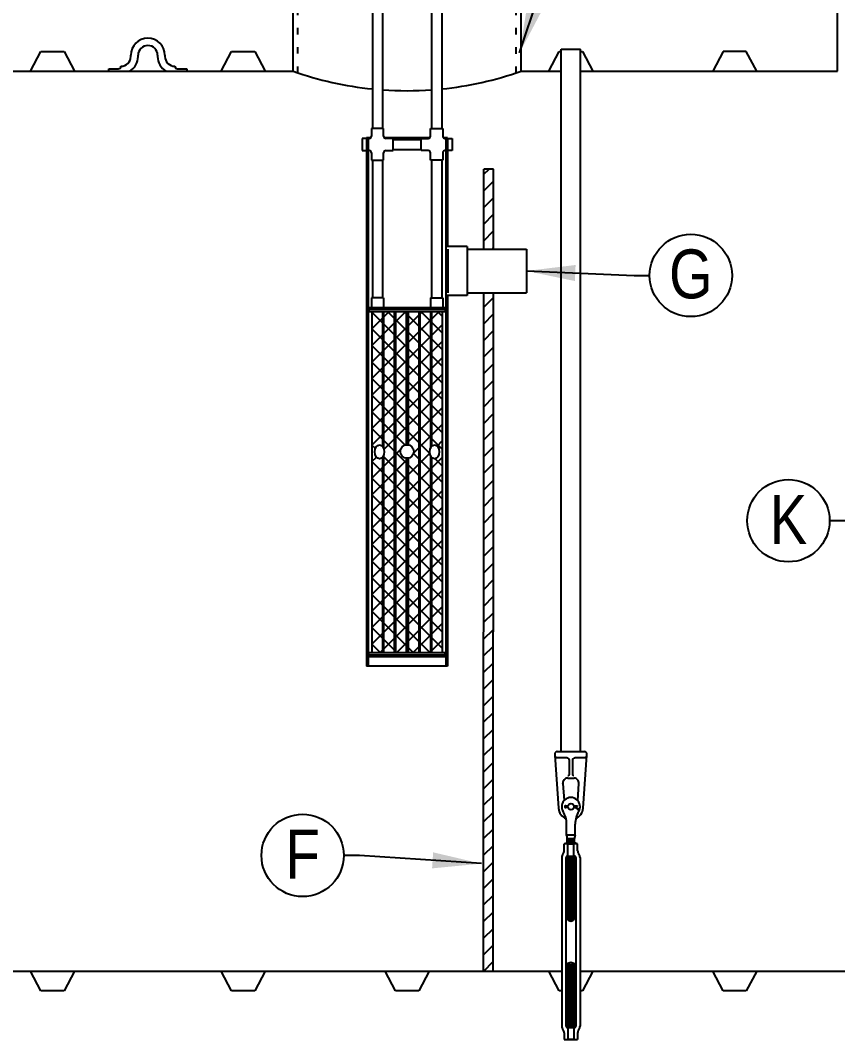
# Model space of a CAD drawing. Extents: x 0 to 216, y -5 to 280.
# Drawn here: x 101.8 to 141.57, y 125.98 to 175.58 of the extents above; entities that cross this region are included whole.
import ezdxf

# ---------------------------------------------------------------- set-up
doc = ezdxf.new("R2010")
doc.units = 0
doc.header["$LTSCALE"] = 10
doc.header["$MEASUREMENT"] = 0
doc.linetypes.add('SHORT_DASH', pattern=[0.125, 0.03125, -0.0625, 0.03125])
doc.layers.add('CADdetails-7-VERYFINE', color=7, linetype='CONTINUOUS')
doc.layers.add('CADdetails-9-EXTRAFINE', color=9, linetype='CONTINUOUS')
doc.styles.add('CADdetails-DIMENSIONS', font='ARIALN.TTF', dxfattribs={"height": 2.38})
doc.styles.add('CADdetails-NOTES', font='ARIALN.TTF', dxfattribs={"height": 2.38})
doc.dimstyles.new('CADdetails-LEADER', dxfattribs={"dimtxt": 2.38, "dimasz": 2.38, "dimexe": 0.5, "dimexo": 1.5, "dimgap": 1, "dimtad": 0, "dimzin": 0, "dimdsep": 46, "dimtxsty": 'CADdetails-DIMENSIONS', "dimcen": 1, "dimclrd": 256, "dimclre": 256, "dimclrt": 256, "dimadec": 0, "dimazin": 0, "dimtfac": 1, "dimtdec": 4, "dimtofl": 0, "dimtmove": 0, "dimatfit": 3, "dimfxl": 1, "dimtolj": 1, "dimtzin": 0, "dimarcsym": 0})

msp = doc.modelspace()

# ---------------------------------------------------------------- linework, layer by layer
at = {"layer": 'CADdetails-7-VERYFINE'}
for centre in [(134.424, 163.164), (139.174, 151.231), (115.532, 134.944)]:
    msp.add_circle(centre, 2.004, dxfattribs=at)
at = {"layer": 'CADdetails-9-EXTRAFINE', "linetype": 'Continuous'}
for p, q in [((115.067, 173.105), (115.067, 195.45)), ((141.568, 173.105), (141.568, 195.459)), ((118.927, 178.532), (118.927, 170.314)), ((119.426, 178.532), (119.426, 170.314)), ((121.802, 178.532), (121.802, 170.314)), ((122.301, 178.532), (122.301, 170.314)), ((126.161, 173.102), (126.161, 176.443)), ((128.114, 139.994), (128.116, 174.176)), ((128.116, 174.176), (129.059, 174.176)), ((129.057, 139.994), (129.059, 174.176)), ((102.288, 173.105), (102.794, 174.057)), ((102.794, 174.057), (103.924, 174.057)), ((103.924, 174.057), (104.43, 173.105)), ((107.167, 173.819), (107.167, 173.879)), ((107.524, 173.819), (107.524, 173.879)), ((108.476, 173.879), (108.476, 173.819)), ((108.833, 173.879), (108.833, 173.819)), ((111.57, 173.105), (112.076, 174.057)), ((112.076, 174.057), (113.206, 174.057)), ((113.206, 174.057), (113.712, 173.105)), ((127.516, 173.105), (128.022, 174.057)), ((128.022, 174.057), (128.116, 174.057)), ((129.059, 174.057), (129.152, 174.057)), ((129.152, 174.057), (129.658, 173.105)), ((135.995, 174.059), (135.489, 173.107)), ((137.125, 174.059), (135.995, 174.059)), ((137.631, 173.107), (137.125, 174.059)), ((95.858, 173.105), (115.067, 173.105)), ((106.096, 173.224), (106.56, 173.224)), ((106.096, 173.105), (106.096, 173.224)), ((106.691, 173.343), (106.691, 173.343)), ((109.309, 173.343), (109.31, 173.343)), ((109.44, 173.224), (109.904, 173.224)), ((109.904, 173.224), (109.904, 173.105)), ((126.161, 173.105), (128.116, 173.105)), ((129.059, 173.107), (141.568, 173.107)), ((119.474, 170.314), (118.88, 170.314)), ((118.88, 170.314), (118.88, 169.943)), ((119.474, 169.943), (119.474, 170.314)), ((121.755, 169.943), (121.755, 170.314)), ((121.755, 170.314), (122.348, 170.314)), ((122.348, 170.314), (122.348, 169.943)), ((118.638, 169.831), (118.423, 169.831)), ((118.423, 169.831), (118.423, 169.246)), ((118.638, 169.854), (118.638, 144.15)), ((118.835, 169.854), (118.638, 169.854)), ((118.719, 169.854), (118.719, 144.15)), ((118.768, 169.831), (118.719, 169.831)), ((121.71, 169.854), (119.518, 169.854)), ((119.93, 169.831), (119.585, 169.831)), ((119.93, 169.246), (119.93, 169.831)), ((119.93, 169.788), (121.298, 169.788)), ((121.298, 169.246), (121.298, 169.831)), ((121.298, 169.831), (121.643, 169.831)), ((122.59, 169.854), (122.393, 169.854)), ((122.46, 169.831), (122.509, 169.831)), ((122.509, 169.854), (122.509, 144.15)), ((122.59, 169.854), (122.59, 164.571)), ((122.59, 169.831), (122.805, 169.831)), ((122.805, 169.831), (122.805, 169.246)), ((118.423, 169.246), (118.638, 169.246)), ((118.719, 169.246), (118.768, 169.246)), ((118.88, 169.134), (118.88, 168.77)), ((119.474, 168.77), (119.474, 169.134)), ((119.585, 169.246), (119.93, 169.246)), ((119.93, 169.29), (121.298, 169.29)), ((121.643, 169.246), (121.298, 169.246)), ((121.755, 168.77), (121.755, 169.134)), ((122.348, 169.134), (122.348, 168.77)), ((122.509, 169.246), (122.46, 169.246)), ((122.805, 169.246), (122.59, 169.246)), ((118.88, 168.77), (119.474, 168.77)), ((118.927, 168.77), (118.927, 162.08)), ((119.426, 168.77), (119.426, 162.08)), ((122.348, 168.77), (121.755, 168.77)), ((121.802, 168.77), (121.802, 162.08)), ((122.301, 168.77), (122.301, 162.08)), ((124.349, 164.452), (124.351, 168.345)), ((124.827, 168.345), (124.351, 168.345)), ((124.351, 168.088), (124.607, 168.345)), ((124.825, 164.452), (124.827, 168.345)), ((124.35, 167.28), (124.827, 167.756)), ((124.35, 166.472), (124.826, 166.948)), ((124.35, 165.664), (124.826, 166.14)), ((124.349, 164.856), (124.826, 165.332)), ((123.54, 164.571), (122.509, 164.571)), ((122.598, 164.452), (122.598, 162.315)), ((123.54, 164.571), (123.54, 162.196)), ((123.54, 164.452), (124.349, 164.452)), ((124.349, 164.452), (124.825, 164.452)), ((124.753, 164.452), (124.825, 164.524)), ((124.825, 164.452), (126.432, 164.452)), ((126.432, 164.452), (126.432, 162.315)), ((123.54, 162.196), (122.509, 162.196)), ((122.59, 162.196), (122.59, 144.15)), ((123.54, 162.315), (124.348, 162.315)), ((124.336, 129.313), (124.348, 162.315)), ((124.348, 162.315), (124.824, 162.315)), ((124.812, 129.313), (124.824, 162.315)), ((124.824, 162.315), (126.432, 162.315)), ((119.474, 162.08), (118.88, 162.08)), ((118.88, 162.08), (118.88, 161.605)), ((119.474, 162.08), (119.474, 161.605)), ((121.755, 162.08), (121.755, 161.605)), ((121.755, 162.08), (122.348, 162.08)), ((122.348, 162.08), (122.348, 161.605)), ((124.348, 161.623), (124.824, 162.1)), ((118.719, 161.57), (122.509, 161.57)), ((118.719, 161.522), (122.509, 161.522)), ((118.757, 161.605), (118.757, 161.57)), ((118.757, 161.605), (122.472, 161.605)), ((118.757, 161.522), (118.757, 161.416)), ((118.757, 161.416), (118.899, 161.416)), ((118.899, 161.416), (122.329, 161.416)), ((118.899, 161.416), (118.899, 144.816)), ((118.899, 158.145), (122.17, 161.416)), ((118.899, 158.953), (121.362, 161.416)), ((118.899, 159.76), (120.555, 161.416)), ((118.899, 160.568), (119.747, 161.416)), ((118.899, 161.376), (118.939, 161.416)), ((122.329, 157.946), (118.899, 161.376)), ((119.417, 161.416), (119.417, 154.847)), ((119.473, 161.416), (119.473, 154.752)), ((122.329, 158.754), (119.667, 161.416)), ((119.991, 161.416), (119.991, 144.816)), ((120.048, 161.416), (120.048, 144.816)), ((122.329, 159.562), (120.475, 161.416)), ((120.565, 161.416), (120.565, 154.92)), ((120.663, 161.416), (120.663, 154.92)), ((121.181, 161.416), (121.181, 144.816)), ((121.237, 161.416), (121.237, 144.816)), ((122.329, 160.37), (121.283, 161.416)), ((121.755, 161.416), (121.755, 154.752)), ((121.811, 161.416), (121.811, 154.847)), ((122.329, 161.177), (122.091, 161.416)), ((122.329, 161.416), (122.472, 161.416)), ((122.329, 161.416), (122.329, 144.816)), ((122.472, 161.605), (122.472, 161.57)), ((122.472, 161.522), (122.472, 161.416)), ((124.348, 160.815), (124.824, 161.292)), ((118.899, 157.337), (122.329, 160.767)), ((122.329, 157.138), (118.899, 160.568)), ((124.348, 160.007), (124.824, 160.483)), ((118.899, 156.529), (122.329, 159.959)), ((122.329, 156.331), (118.899, 159.76)), ((124.347, 159.199), (124.823, 159.675)), ((118.899, 155.721), (122.329, 159.151)), ((122.329, 155.523), (118.899, 158.953)), ((124.347, 158.391), (124.823, 158.867)), ((118.899, 154.914), (122.329, 158.343)), ((122.329, 154.715), (118.899, 158.145)), ((124.347, 157.583), (124.823, 158.059)), ((121.729, 154.507), (118.899, 157.337)), ((119.491, 154.697), (122.329, 157.535)), ((124.346, 156.775), (124.823, 157.251)), ((120.519, 154.91), (118.899, 156.529)), ((120.508, 154.906), (122.329, 156.728)), ((124.346, 155.967), (124.822, 156.443)), ((120.932, 154.523), (122.329, 155.92)), ((122.329, 152.292), (118.899, 155.721)), ((124.346, 155.159), (124.822, 155.635)), ((119.071, 154.742), (118.899, 154.914)), ((122.081, 154.864), (122.329, 155.112)), ((124.345, 154.35), (124.822, 154.827)), ((118.899, 153.298), (120.306, 154.704)), ((118.899, 151.682), (121.729, 154.512)), ((118.899, 154.106), (119.122, 154.328)), ((118.899, 150.875), (122.329, 154.304)), ((118.899, 152.49), (120.689, 154.28)), ((119.417, 154.317), (119.417, 144.816)), ((122.329, 151.484), (119.45, 154.363)), ((119.473, 154.413), (119.473, 144.816)), ((120.565, 154.275), (120.565, 144.816)), ((120.663, 154.275), (120.663, 144.816)), ((122.329, 153.099), (120.926, 154.502)), ((121.755, 154.412), (121.755, 144.816)), ((121.811, 154.317), (121.811, 144.816)), ((122.329, 150.676), (118.899, 154.106)), ((122.329, 153.907), (121.988, 154.248)), ((124.345, 153.542), (124.821, 154.019)), ((118.899, 150.067), (122.329, 153.496)), ((122.329, 149.868), (118.899, 153.298)), ((124.345, 152.734), (124.821, 153.21)), ((118.899, 149.259), (122.329, 152.689)), ((122.329, 149.061), (118.899, 152.49)), ((124.344, 151.926), (124.821, 152.402)), ((118.899, 148.451), (122.329, 151.881)), ((122.329, 148.253), (118.899, 151.682)), ((124.344, 151.118), (124.82, 151.594)), ((118.899, 147.643), (122.329, 151.073)), ((122.329, 147.445), (118.899, 150.875)), ((124.344, 150.31), (124.82, 150.786)), ((118.899, 146.836), (122.329, 150.265)), ((122.329, 146.637), (118.899, 150.067)), ((124.344, 149.502), (124.82, 149.978)), ((118.899, 146.028), (122.329, 149.457)), ((122.329, 145.829), (118.899, 149.259)), ((124.343, 148.694), (124.819, 149.17)), ((118.899, 145.22), (122.329, 148.65)), ((122.329, 145.022), (118.899, 148.451)), ((124.343, 147.886), (124.819, 148.362)), ((119.303, 144.816), (122.329, 147.842)), ((121.727, 144.816), (118.899, 147.643)), ((124.343, 147.077), (124.819, 147.554)), ((120.919, 144.816), (118.899, 146.836)), ((120.111, 144.816), (122.329, 147.034)), ((124.342, 146.269), (124.818, 146.746)), ((120.111, 144.816), (118.899, 146.028)), ((120.919, 144.816), (122.329, 146.226)), ((124.342, 145.461), (124.818, 145.937)), ((121.727, 144.816), (122.329, 145.418)), ((119.303, 144.816), (118.899, 145.22)), ((124.342, 144.653), (124.818, 145.129)), ((118.719, 144.709), (122.509, 144.709)), ((118.719, 144.662), (122.509, 144.662)), ((118.757, 144.709), (118.757, 144.816)), ((118.757, 144.816), (118.899, 144.816)), ((118.757, 144.627), (118.757, 144.662)), ((118.757, 144.627), (122.472, 144.627)), ((118.899, 144.816), (122.329, 144.816)), ((122.329, 144.816), (122.472, 144.816)), ((122.472, 144.709), (122.472, 144.816)), ((122.472, 144.627), (122.472, 144.662)), ((122.59, 144.15), (118.638, 144.15)), ((124.341, 143.845), (124.818, 144.321)), ((124.341, 143.037), (124.817, 143.513)), ((124.341, 142.229), (124.817, 142.705)), ((124.34, 141.421), (124.817, 141.897)), ((124.34, 140.613), (124.816, 141.089)), ((124.34, 139.804), (124.816, 140.281)), ((127.811, 139.911), (127.805, 139.876)), ((127.805, 139.876), (127.805, 139.82)), ((127.817, 139.928), (127.811, 139.911)), ((127.827, 139.945), (127.817, 139.928)), ((127.84, 139.959), (127.827, 139.945)), ((127.855, 139.972), (127.84, 139.959)), ((127.871, 139.982), (127.855, 139.972)), ((127.889, 139.989), (127.871, 139.982)), ((127.906, 139.993), (127.889, 139.989)), ((127.923, 139.994), (127.906, 139.993)), ((127.923, 139.994), (129.248, 139.994)), ((129.283, 139.989), (129.248, 139.994)), ((129.3, 139.982), (129.283, 139.989)), ((129.317, 139.972), (129.3, 139.982)), ((129.331, 139.959), (129.317, 139.972)), ((129.344, 139.945), (129.331, 139.959)), ((129.354, 139.928), (129.344, 139.945)), ((129.361, 139.911), (129.354, 139.928)), ((129.365, 139.893), (129.361, 139.911)), ((129.366, 139.876), (129.365, 139.893)), ((129.366, 139.82), (129.366, 139.876)), ((124.339, 138.996), (124.816, 139.473)), ((127.805, 139.82), (127.807, 139.802)), ((127.805, 139.82), (127.984, 137.24)), ((127.807, 139.802), (127.811, 139.785)), ((127.811, 139.785), (127.817, 139.768)), ((127.817, 139.768), (127.827, 139.751)), ((127.827, 139.751), (127.84, 139.736)), ((127.84, 139.736), (127.855, 139.724)), ((127.855, 139.724), (127.871, 139.714)), ((127.871, 139.714), (127.889, 139.707)), ((127.889, 139.707), (127.923, 139.702)), ((127.923, 139.702), (128.379, 139.702)), ((128.379, 139.702), (128.397, 139.701)), ((128.397, 139.701), (128.414, 139.697)), ((128.414, 139.697), (128.431, 139.69)), ((128.431, 139.69), (128.448, 139.68)), ((128.448, 139.68), (128.463, 139.667)), ((128.463, 139.667), (128.475, 139.652)), ((128.475, 139.652), (128.485, 139.636)), ((128.485, 139.636), (128.492, 139.619)), ((128.492, 139.619), (128.497, 139.584)), ((128.497, 139.584), (128.497, 138.874)), ((128.674, 139.584), (128.675, 139.601)), ((128.674, 138.874), (128.674, 139.584)), ((128.675, 139.601), (128.679, 139.619)), ((128.679, 139.619), (128.686, 139.636)), ((128.686, 139.636), (128.696, 139.652)), ((128.696, 139.652), (128.709, 139.667)), ((128.709, 139.667), (128.724, 139.68)), ((128.724, 139.68), (128.74, 139.69)), ((128.74, 139.69), (128.757, 139.697)), ((128.757, 139.697), (128.792, 139.702)), ((128.792, 139.702), (129.248, 139.702)), ((129.184, 137.241), (129.366, 139.82)), ((129.248, 139.702), (129.265, 139.703)), ((129.265, 139.703), (129.283, 139.707)), ((129.283, 139.707), (129.3, 139.714)), ((129.3, 139.714), (129.317, 139.724)), ((129.317, 139.724), (129.331, 139.736)), ((129.331, 139.736), (129.344, 139.751)), ((129.344, 139.751), (129.354, 139.768)), ((129.354, 139.768), (129.361, 139.785)), ((129.361, 139.785), (129.366, 139.82)), ((128.497, 138.874), (128.497, 138.866)), ((128.677, 138.857), (128.674, 138.874)), ((124.339, 138.188), (124.815, 138.664)), ((128.197, 138.427), (128.197, 138.442)), ((128.197, 138.442), (128.253, 137.61)), ((128.431, 138.7), (128.741, 138.7)), ((128.456, 138.818), (128.438, 138.815)), ((128.464, 138.821), (128.456, 138.818)), ((128.473, 138.826), (128.464, 138.821)), ((128.48, 138.833), (128.473, 138.826)), ((128.486, 138.84), (128.48, 138.833)), ((128.491, 138.848), (128.486, 138.84)), ((128.495, 138.857), (128.491, 138.848)), ((128.497, 138.866), (128.495, 138.857)), ((128.68, 138.848), (128.677, 138.857)), ((128.685, 138.84), (128.68, 138.848)), ((128.691, 138.833), (128.685, 138.84)), ((128.699, 138.826), (128.691, 138.833)), ((128.707, 138.821), (128.699, 138.826)), ((128.716, 138.818), (128.707, 138.821)), ((128.724, 138.816), (128.716, 138.818)), ((128.733, 138.815), (128.724, 138.816)), ((128.919, 137.613), (128.976, 138.442)), ((124.339, 137.38), (124.815, 137.856)), ((124.339, 136.572), (124.815, 137.048)), ((128.343, 137.336), (128.439, 137.329)), ((128.439, 137.299), (128.343, 137.292)), ((128.346, 137.366), (128.445, 137.358)), ((128.445, 137.27), (128.346, 137.262)), ((128.729, 137.358), (128.908, 137.358)), ((128.735, 137.328), (128.908, 137.328)), ((128.908, 137.328), (128.908, 137.358)), ((128.964, 137.141), (128.989, 137.157)), ((128.379, 135.946), (128.379, 136.464)), ((128.795, 135.946), (128.795, 136.464)), ((124.338, 135.764), (124.814, 136.24)), ((128.379, 135.946), (128.795, 135.946)), ((124.338, 134.956), (124.814, 135.432)), ((128.914, 135.499), (128.26, 135.499)), ((128.26, 135.171), (128.26, 135.499)), ((128.409, 135.767), (128.766, 135.767)), ((128.409, 135.542), (128.409, 135.767)), ((128.409, 135.68), (128.766, 135.68)), ((128.409, 135.589), (128.766, 135.589)), ((128.766, 135.542), (128.409, 135.542)), ((128.409, 135.499), (128.766, 135.499)), ((128.438, 134.904), (128.438, 135.499)), ((128.453, 135.722), (128.721, 135.722)), ((128.453, 135.633), (128.721, 135.633)), ((128.736, 134.904), (128.736, 135.499)), ((128.766, 135.542), (128.766, 135.767)), ((128.914, 135.171), (128.914, 135.499)), ((124.338, 134.148), (124.814, 134.624)), ((128.141, 134.845), (128.141, 126.634)), ((128.349, 134.845), (128.349, 126.634)), ((128.409, 131.84), (128.409, 134.904)), ((128.409, 134.904), (128.766, 134.904)), ((128.409, 134.875), (128.766, 134.875)), ((128.409, 134.785), (128.766, 134.785)), ((128.409, 134.696), (128.766, 134.696)), ((128.409, 134.607), (128.766, 134.607)), ((128.409, 134.518), (128.766, 134.518)), ((128.409, 134.428), (128.766, 134.428)), ((128.453, 134.83), (128.721, 134.83)), ((128.453, 134.741), (128.721, 134.741)), ((128.453, 134.651), (128.721, 134.651)), ((128.453, 134.562), (128.721, 134.562)), ((128.453, 134.473), (128.721, 134.473)), ((128.766, 131.84), (128.766, 134.904)), ((128.825, 134.845), (128.825, 126.634)), ((129.033, 134.845), (129.033, 126.634)), ((128.409, 134.339), (128.766, 134.339)), ((128.409, 134.25), (128.766, 134.25)), ((128.409, 134.161), (128.766, 134.161)), ((128.409, 134.071), (128.766, 134.071)), ((128.409, 133.982), (128.766, 133.982)), ((128.453, 134.384), (128.721, 134.384)), ((128.453, 134.294), (128.721, 134.294)), ((128.453, 134.205), (128.721, 134.205)), ((128.453, 134.116), (128.721, 134.116)), ((128.453, 134.027), (128.721, 134.027)), ((128.453, 133.937), (128.721, 133.937)), ((124.337, 133.34), (124.813, 133.816)), ((128.409, 133.893), (128.766, 133.893)), ((128.409, 133.804), (128.766, 133.804)), ((128.409, 133.714), (128.766, 133.714)), ((128.409, 133.625), (128.766, 133.625)), ((128.409, 133.536), (128.766, 133.536)), ((128.409, 133.447), (128.766, 133.447)), ((128.453, 133.848), (128.721, 133.848)), ((128.453, 133.759), (128.721, 133.759)), ((128.453, 133.67), (128.721, 133.67)), ((128.453, 133.58), (128.721, 133.58)), ((128.453, 133.491), (128.721, 133.491)), ((124.337, 132.531), (124.813, 133.008)), ((128.409, 133.357), (128.766, 133.357)), ((128.409, 133.268), (128.766, 133.268)), ((128.409, 133.179), (128.766, 133.179)), ((128.409, 133.09), (128.766, 133.09)), ((128.409, 133), (128.766, 133)), ((128.453, 133.402), (128.721, 133.402)), ((128.453, 133.313), (128.721, 133.313)), ((128.453, 133.223), (128.721, 133.223)), ((128.453, 133.134), (128.721, 133.134)), ((128.453, 133.045), (128.721, 133.045)), ((128.453, 132.956), (128.721, 132.956)), ((128.409, 132.911), (128.766, 132.911)), ((128.409, 132.822), (128.766, 132.822)), ((128.409, 132.733), (128.766, 132.733)), ((128.409, 132.643), (128.766, 132.643)), ((128.409, 132.554), (128.766, 132.554)), ((128.409, 132.465), (128.766, 132.465)), ((128.453, 132.866), (128.721, 132.866)), ((128.453, 132.777), (128.721, 132.777)), ((128.453, 132.688), (128.721, 132.688)), ((128.453, 132.599), (128.721, 132.599)), ((128.453, 132.509), (128.721, 132.509)), ((124.337, 131.723), (124.813, 132.2)), ((128.409, 132.376), (128.766, 132.376)), ((128.409, 132.286), (128.766, 132.286)), ((128.409, 132.197), (128.766, 132.197)), ((128.409, 132.108), (128.766, 132.108)), ((128.409, 132.019), (128.766, 132.019)), ((128.453, 132.42), (128.721, 132.42)), ((128.453, 132.331), (128.721, 132.331)), ((128.453, 132.242), (128.721, 132.242)), ((128.453, 132.152), (128.721, 132.152)), ((128.453, 132.063), (128.721, 132.063)), ((128.453, 131.974), (128.721, 131.974)), ((128.409, 131.929), (128.766, 131.929)), ((128.409, 131.84), (128.766, 131.84)), ((128.453, 131.885), (128.721, 131.885)), ((124.336, 130.915), (124.813, 131.391)), ((124.336, 130.107), (124.812, 130.583)), ((124.349, 129.313), (124.812, 129.775)), ((128.409, 129.639), (128.409, 126.574)), ((128.409, 129.639), (128.766, 129.639)), ((128.409, 129.549), (128.766, 129.549)), ((128.409, 129.46), (128.766, 129.46)), ((128.453, 129.594), (128.721, 129.594)), ((128.453, 129.505), (128.721, 129.505)), ((128.766, 129.639), (128.766, 126.574)), ((95.832, 129.313), (124.336, 129.313)), ((102.794, 128.361), (102.288, 129.313)), ((104.43, 129.313), (103.924, 128.361)), ((112.076, 128.361), (111.57, 129.313)), ((113.712, 129.313), (113.206, 128.361)), ((120.049, 128.361), (119.543, 129.313)), ((121.685, 129.313), (121.179, 128.361)), ((124.336, 129.313), (124.812, 129.313)), ((124.812, 129.313), (128.141, 129.313)), ((128.022, 128.361), (127.516, 129.313)), ((128.349, 129.313), (128.409, 129.313)), ((128.409, 129.371), (128.766, 129.371)), ((128.409, 129.282), (128.766, 129.282)), ((128.409, 129.192), (128.766, 129.192)), ((128.409, 129.103), (128.766, 129.103)), ((128.409, 129.014), (128.766, 129.014)), ((128.453, 129.415), (128.721, 129.415)), ((128.453, 129.326), (128.721, 129.326)), ((128.453, 129.237), (128.721, 129.237)), ((128.453, 129.148), (128.721, 129.148)), ((128.453, 129.058), (128.721, 129.058)), ((128.453, 128.969), (128.721, 128.969)), ((128.766, 129.313), (128.825, 129.313)), ((129.033, 129.313), (160.033, 129.313)), ((129.658, 129.313), (129.152, 128.361)), ((135.995, 128.361), (135.489, 129.313)), ((137.631, 129.313), (137.125, 128.361)), ((128.409, 128.925), (128.766, 128.925)), ((128.409, 128.835), (128.766, 128.835)), ((128.409, 128.746), (128.766, 128.746)), ((128.409, 128.657), (128.766, 128.657)), ((128.409, 128.568), (128.766, 128.568)), ((128.409, 128.478), (128.766, 128.478)), ((128.453, 128.88), (128.721, 128.88)), ((128.453, 128.791), (128.721, 128.791)), ((128.453, 128.701), (128.721, 128.701)), ((128.453, 128.612), (128.721, 128.612)), ((128.453, 128.523), (128.721, 128.523)), ((103.924, 128.361), (102.794, 128.361)), ((113.206, 128.361), (112.076, 128.361)), ((121.179, 128.361), (120.049, 128.361)), ((128.141, 128.361), (128.022, 128.361)), ((128.409, 128.359), (128.349, 128.359)), ((128.409, 128.389), (128.766, 128.389)), ((128.409, 128.3), (128.766, 128.3)), ((128.409, 128.211), (128.766, 128.211)), ((128.409, 128.121), (128.766, 128.121)), ((128.409, 128.032), (128.766, 128.032)), ((128.453, 128.434), (128.721, 128.434)), ((128.453, 128.344), (128.721, 128.344)), ((128.453, 128.255), (128.721, 128.255)), ((128.453, 128.166), (128.721, 128.166)), ((128.453, 128.077), (128.721, 128.077)), ((128.453, 127.987), (128.721, 127.987)), ((128.825, 128.359), (128.766, 128.359)), ((129.152, 128.361), (129.033, 128.361)), ((137.125, 128.361), (135.995, 128.361)), ((128.409, 127.943), (128.766, 127.943)), ((128.409, 127.854), (128.766, 127.854)), ((128.409, 127.764), (128.766, 127.764)), ((128.409, 127.675), (128.766, 127.675)), ((128.409, 127.586), (128.766, 127.586)), ((128.409, 127.497), (128.766, 127.497)), ((128.453, 127.898), (128.721, 127.898)), ((128.453, 127.809), (128.721, 127.809)), ((128.453, 127.72), (128.721, 127.72)), ((128.453, 127.63), (128.721, 127.63)), ((128.453, 127.541), (128.721, 127.541)), ((128.409, 127.407), (128.766, 127.407)), ((128.409, 127.318), (128.766, 127.318)), ((128.409, 127.229), (128.766, 127.229)), ((128.409, 127.14), (128.766, 127.14)), ((128.409, 127.05), (128.766, 127.05)), ((128.453, 127.452), (128.721, 127.452)), ((128.453, 127.363), (128.721, 127.363)), ((128.453, 127.273), (128.721, 127.273)), ((128.453, 127.184), (128.721, 127.184)), ((128.453, 127.095), (128.721, 127.095)), ((128.453, 127.006), (128.721, 127.006)), ((128.409, 126.961), (128.766, 126.961)), ((128.409, 126.872), (128.766, 126.872)), ((128.409, 126.783), (128.766, 126.783)), ((128.409, 126.693), (128.766, 126.693)), ((128.409, 126.604), (128.766, 126.604)), ((128.409, 126.574), (128.766, 126.574)), ((128.438, 126.574), (128.438, 125.979)), ((128.453, 126.916), (128.721, 126.916)), ((128.453, 126.827), (128.721, 126.827)), ((128.453, 126.738), (128.721, 126.738)), ((128.453, 126.649), (128.721, 126.649)), ((128.736, 126.574), (128.736, 125.979)), ((128.26, 126.308), (128.26, 125.979)), ((128.26, 125.979), (128.914, 125.979)), ((128.766, 125.979), (128.409, 125.979)), ((128.914, 126.308), (128.914, 125.979))]:
    msp.add_line(p, q, dxfattribs=at)
at = {"layer": 'CADdetails-9-EXTRAFINE', "linetype": 'SHORT_DASH'}
for p, q in [((115.305, 173.023), (115.305, 176.443)), ((125.923, 173.02), (125.923, 176.443))]:
    msp.add_line(p, q, dxfattribs=at)
at = {"layer": 'CADdetails-9-EXTRAFINE', "linetype": 'Continuous'}
for centre, radius in [((120.614, 154.598), 0.326), ((128.587, 137.314), 0.149)]:
    msp.add_circle(centre, radius, dxfattribs=at)
for centre, radius, start, end in [((108, 173.879), 0.833, 0, 179.9998), ((108, 173.879), 0.476, 0.0004, 179.9996), ((106.691, 173.819), 0.476, 270, 0.0002), ((106.691, 173.819), 0.833, 301.0037, 0), ((109.309, 173.819), 0.833, 180, 238.9963), ((109.309, 173.819), 0.476, 179.9998, 270), ((106.56, 173.355), 0.131, 270, 354.7841), ((109.44, 173.355), 0.131, 185.2159, 270), ((120.618, 188.878), 16.721, 250.6121, 264.1988), ((120.618, 188.878), 16.721, 275.7776, 289.3631), ((120.618, 188.878), 16.721, 265.9139, 274.0626), ((118.768, 169.943), 0.112, 270, 0), ((119.585, 169.943), 0.112, 180, 270), ((121.643, 169.943), 0.112, 270, 0), ((122.46, 169.943), 0.112, 180, 270), ((118.768, 169.134), 0.112, 0, 90), ((119.585, 169.134), 0.112, 90, 180), ((121.643, 169.134), 0.112, 0, 90), ((122.46, 169.134), 0.112, 90, 180), ((128.429, 138.465), 0.235, 89.663, 189.3301), ((128.741, 138.464), 0.236, 354.4687, 90.0032), ((128.587, 137.314), 0.446, 328.7095, 211.2905), ((128.587, 137.283), 0.604, 184.0801, 246.8386), ((127.189, 136.464), 1.19, 0, 31.2904), ((128.342, 137.314), 0.0521, 85.5189, 274.4811), ((128.342, 137.314), 0.0223, 85.5189, 274.4811), ((128.738, 137.008), 0.262, 30.5508, 91.9631), ((128.738, 137.008), 0.291, 30.5508, 90.5806), ((129.985, 136.464), 1.19, 148.7095, 180), ((128.567, 137.298), 0.619, 294.7793, 354.8006), ((127.855, 135.767), 0.553, 0.0532, 18.8714), ((129.319, 135.767), 0.553, 161.1286, 179.9468), ((128.587, 134.629), 0.93, 101.0695, 110.6097), ((128.587, 134.629), 0.93, 69.3903, 78.9305), ((128.409, 134.845), 0.268, 139.8808, 180), ((128.022, 135.171), 0.238, 319.8808, 0), ((129.152, 135.171), 0.238, 180, 220.1192), ((128.766, 134.845), 0.268, 0, 40.1192), ((128.409, 134.845), 0.0595, 90, 180), ((128.766, 134.845), 0.0595, 0, 90), ((128.587, 131.974), 0.223, 216.8699, 323.1301), ((128.587, 129.505), 0.223, 36.8699, 143.1301), ((128.409, 126.634), 0.268, 180, 220.1192), ((128.409, 126.634), 0.0595, 180, 270), ((128.766, 126.634), 0.0595, 270, 0), ((128.766, 126.634), 0.268, 319.8808, 0), ((128.022, 126.308), 0.238, 0, 40.1192), ((129.152, 126.308), 0.238, 139.8808, 180)]:
    msp.add_arc(centre, radius, start, end, dxfattribs=at)
for centre in [(119.274, 154.582), (121.954, 154.582)]:
    msp.add_ellipse(centre, major_axis=(0, 0.337), ratio=0.683886, dxfattribs=at)

# ---------------------------------------------------------------- texts
at = {"layer": 'CADdetails-7-VERYFINE', "char_height": 2.38, "width": 4.00739, "attachment_point": 5, "style": 'CADdetails-NOTES'}
for s, insert in [('G', (134.424, 163.223)), ('K', (139.174, 151.29)), ('F', (115.532, 135.002))]:
    msp.add_mtext(s, dxfattribs=dict(at, insert=insert))

# ---------------------------------------------------------------- leaders
at = {"layer": 'CADdetails-7-VERYFINE', "annotation_type": 0, "has_hookline": 1, "hookline_direction": 0}
for points in [[(126.089, 173.996), (127.752, 178.957), (128.51, 178.957)], [(126.421, 163.383), (131.663, 163.164), (132.421, 163.164)]]:
    msp.add_leader(points, dimstyle='CADdetails-LEADER', override={"dimgap": 1, "dimtad": 0}, dxfattribs=at)
at = {"layer": 'CADdetails-7-VERYFINE'}
for points in [[(149.291, 147.719), (141.935, 151.231), (141.178, 151.231)], [(124.232, 134.542), (118.293, 134.944), (117.536, 134.944)]]:
    msp.add_leader(points, dimstyle='CADdetails-LEADER', override={"dimgap": 1, "dimtad": 0}, dxfattribs=at)

doc.saveas('drawing.dxf')
